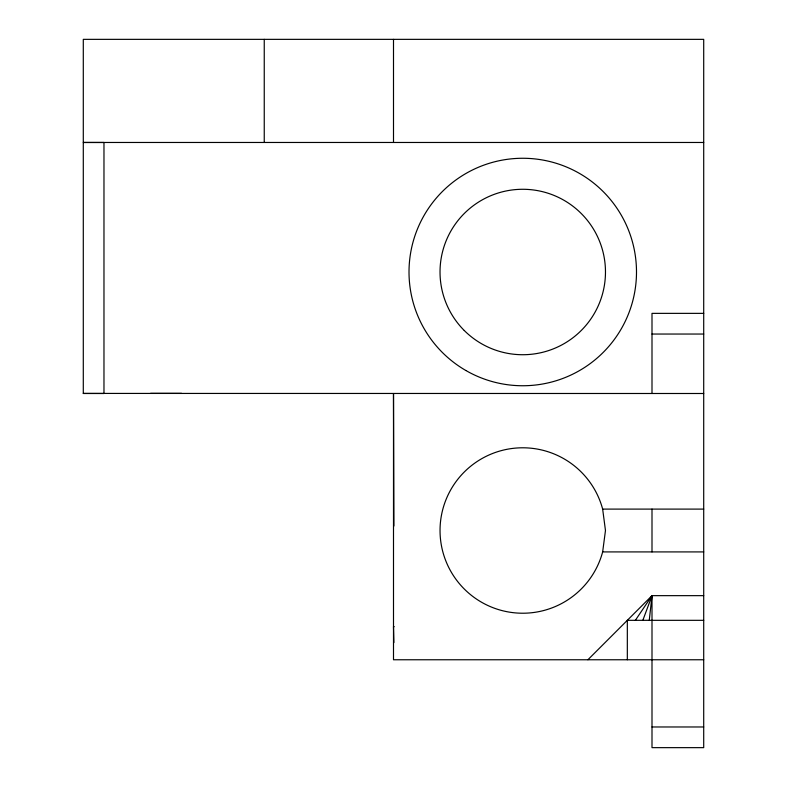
<?xml version="1.0" encoding="UTF-8"?>
<svg xmlns="http://www.w3.org/2000/svg" width="787" height="787" viewBox="0 0 787 787"><rect width="100%" height="100%" fill="white"/><g stroke="black" fill="none" stroke-linecap="round" stroke-linejoin="round"><path stroke-width="1.18" d="M649.265 620.323L652 595.651L703.706 595.651M602.655 551.913L605.469 530.507L602.655 509.1A82.724 82.724 0 0 0 475.309 462.746A82.724 82.724 0 0 0 475.309 598.268A82.724 82.724 0 0 0 602.655 551.913L703.706 551.913M642.841 620.323L652 595.651L587.899 659.762M635.355 620.323L652 595.651L652 747.65L703.706 747.65L703.706 39.35L83.294 39.35L83.294 393.49L103.973 393.5L103.973 142.477L83.294 142.467L703.706 142.477M703.706 313.364L652 313.364L652 393.5M652 334.042L703.706 334.042M150.553 393.352L181.581 393.352M83.294 393.421L703.706 393.5M602.655 509.1L703.706 509.1M703.706 620.323L627.328 620.323L627.328 659.762M394.198 626.668L393.5 626.668L393.884 642.605M703.706 659.762L393.5 659.762L393.5 393.5L393.893 526.041M652 726.972L703.706 726.972M652 509.1L652 551.913M393.5 39.35L393.5 142.477M264.245 39.35L264.245 142.477M464.261 330.501A82.724 82.724 0 0 0 602.655 293.413A82.724 82.724 0 0 0 501.339 192.097A82.724 82.724 0 0 0 464.261 330.501M465.884 370.51A113.741 113.741 0 0 0 636.496 272.007A113.741 113.741 0 0 0 465.884 173.504A113.741 113.741 0 0 0 465.884 370.51"/></g></svg>
